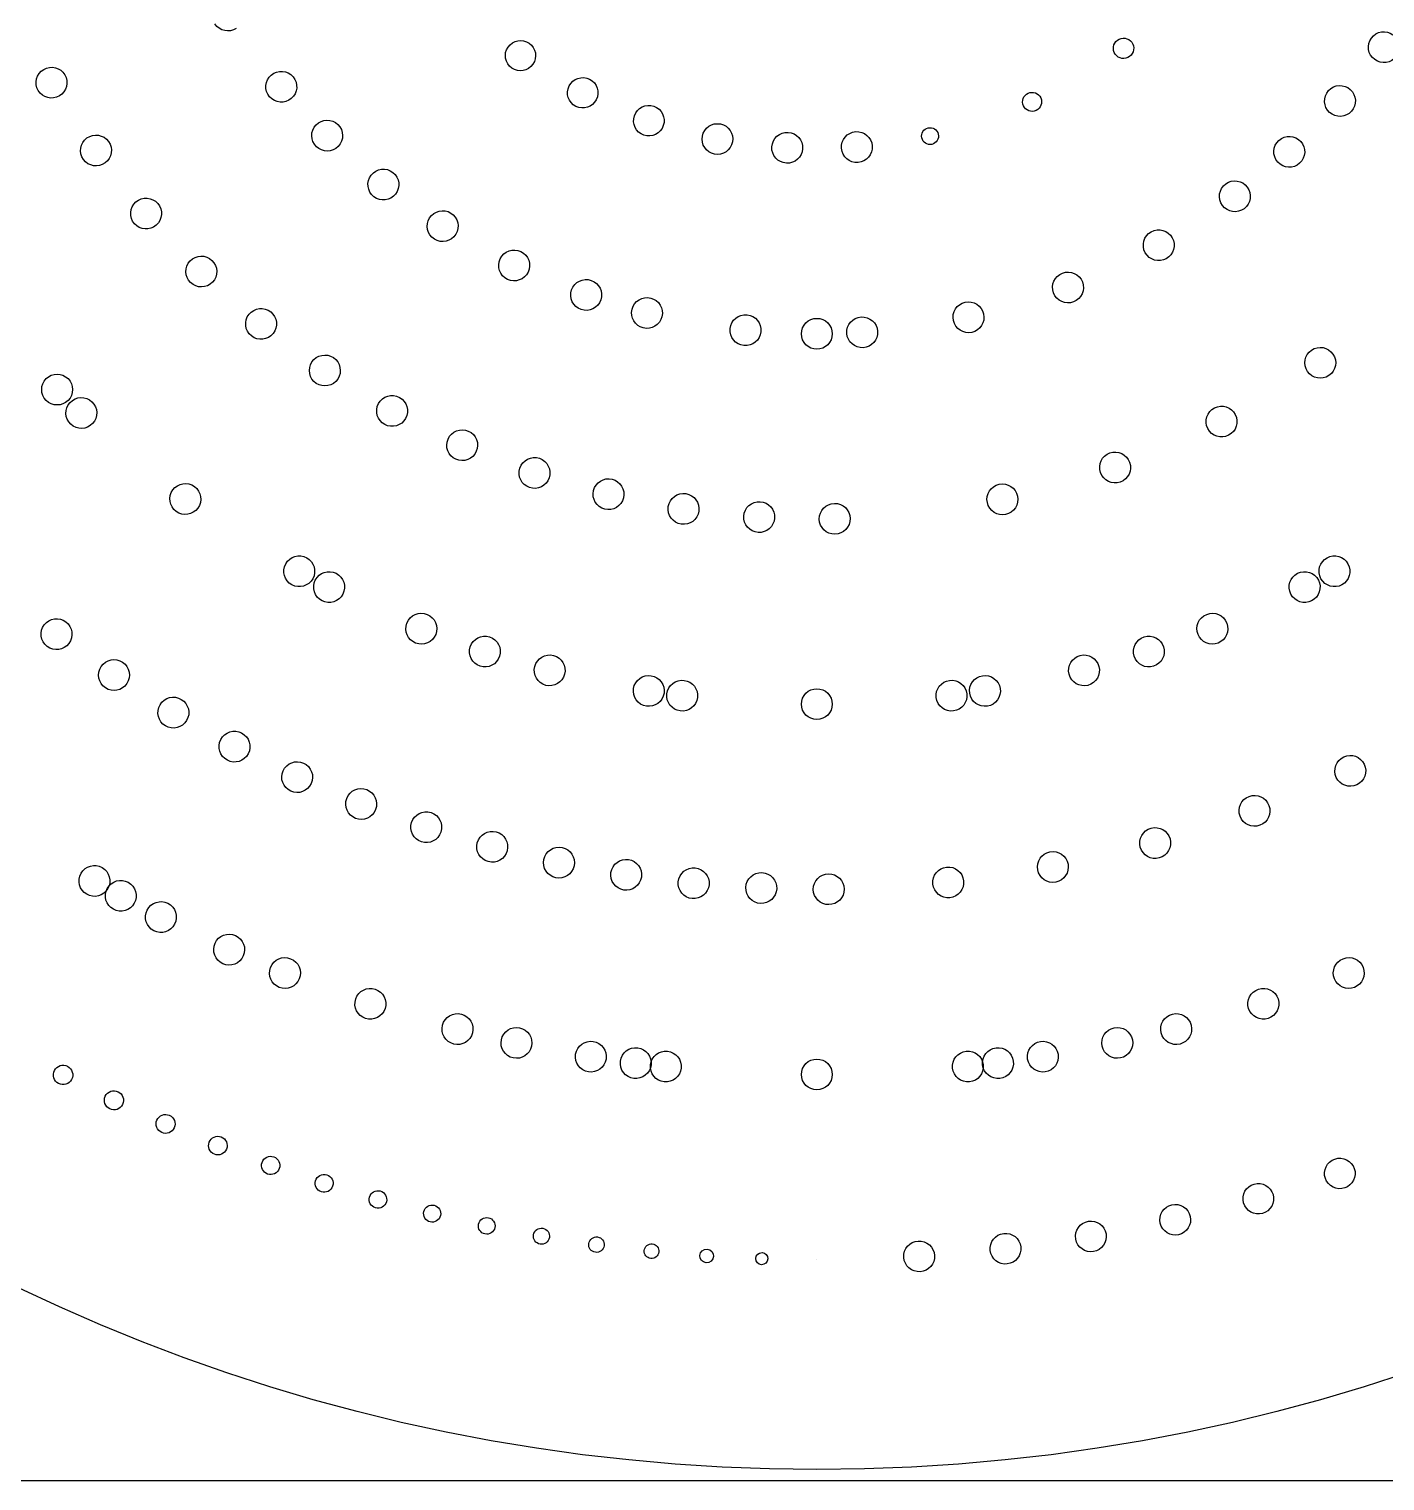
# Model space of a CAD drawing. Header units: millimetres. Extents: x 0 to 600, y 0 to 600.
# Drawn here: x 172.3 to 391.9, y 0 to 235.2 of the extents above; entities that cross this region are included whole.
import ezdxf

# ---------------------------------------------------------------- set-up
doc = ezdxf.new("R2010")
doc.units = ezdxf.units.MM
doc.layers.get('0').update_dxf_attribs({"linetype": 'CONTINUOUS'})

msp = doc.modelspace()

# ---------------------------------------------------------------- linework, layer by layer
at = {"color": 5}
for p, q in [((350.862, 233.094), (350.862, 233.094)), ((253.88, 229.52), (253.88, 229.52)), ((177.194, 224.394), (177.194, 224.394)), ((214.749, 223.978), (214.749, 223.978)), ((264.142, 223.792), (264.142, 223.792)), ((336.12, 224.075), (336.12, 224.075)), ((386.256, 225.443), (386.256, 225.443)), ((274.995, 219.59), (274.995, 219.59)), ((286.202, 216.94), (286.202, 216.94)), ((319.533, 218.186), (319.533, 218.186)), ((378.224, 217.026), (378.224, 217.026)), ((222.345, 216.232), (222.345, 216.232)), ((297.554, 215.854), (297.554, 215.854)), ((308.839, 216.305), (308.839, 216.305)), ((184.58, 213.533), (184.58, 213.533)), ((369.574, 209.627), (369.574, 209.627)), ((231.63, 208.503), (231.63, 208.503)), ((192.87, 203.451), (192.87, 203.451)), ((241.37, 201.976), (241.37, 201.976)), ((357.41, 201.422), (357.41, 201.422)), ((253.097, 195.862), (253.097, 195.862)), ((201.972, 194.218), (201.972, 194.218)), ((342.872, 194.256), (342.872, 194.256)), ((264.873, 191.336), (264.873, 191.336)), ((274.775, 188.627), (274.775, 188.627)), ((326.862, 189.075), (326.862, 189.075)), ((211.8, 185.896), (211.8, 185.896)), ((290.791, 186.196), (290.791, 186.196)), ((302.362, 185.862), (302.362, 185.862)), ((309.7, 186.26), (309.7, 186.26)), ((383.445, 182.576), (383.445, 182.576)), ((222.264, 178.53), (222.264, 178.53)), ((178.594, 175.055), (178.594, 175.055)), ((233.263, 172.163), (233.263, 172.163)), ((367.626, 172.78), (367.626, 172.78)), ((182.573, 171.31), (182.573, 171.31)), ((244.712, 166.818), (244.712, 166.818)), ((350.512, 165.039), (350.512, 165.039)), ((256.501, 162.522), (256.501, 162.522)), ((199.609, 157.621), (199.609, 157.621)), ((199.609, 157.621), (199.609, 157.621)), ((268.545, 159.286), (268.545, 159.286)), ((332.359, 159.555), (332.359, 159.555)), ((280.744, 157.113), (280.744, 157.113)), ((293.009, 156.002), (293.009, 156.002)), ((305.248, 155.942), (305.248, 155.942)), ((385.875, 148.587), (385.875, 148.587)), ((218.229, 146.181), (218.229, 146.181)), ((381.085, 145.962), (381.085, 145.962)), ((223.093, 143.69), (223.093, 143.69)), ((366.24, 139.001), (366.24, 139.001)), ((238.132, 137.16), (238.132, 137.16)), ((178.727, 135.7), (178.727, 135.7)), ((356.009, 135.15), (356.009, 135.15)), ((248.468, 133.604), (248.468, 133.604)), ((345.553, 131.95), (345.553, 131.95)), ((259.009, 130.708), (259.009, 130.708)), ((188.108, 129.177), (188.108, 129.177)), ((275.11, 127.613), (275.11, 127.613)), ((324.151, 127.547), (324.151, 127.547)), ((329.551, 128.393), (329.551, 128.393)), ((280.533, 126.919), (280.533, 126.919)), ((302.362, 125.861), (302.362, 125.861)), ((302.362, 125.861), (302.362, 125.861)), ((197.799, 123.212), (197.799, 123.212)), ((207.765, 117.817), (207.765, 117.817)), ((388.511, 116.114), (388.511, 116.114)), ((217.971, 113.002), (217.971, 113.002)), ((228.388, 108.775), (228.388, 108.775)), ((373.084, 109.438), (373.084, 109.438)), ((238.975, 105.142), (238.975, 105.142)), ((357.057, 104.027), (357.057, 104.027)), ((249.706, 102.108), (249.706, 102.108)), ((260.54, 99.6707), (260.54, 99.6707)), ((340.537, 99.9423), (340.537, 99.9423)), ((271.449, 97.8323), (271.449, 97.8323)), ((282.394, 96.5937), (282.394, 96.5937)), ((323.631, 97.2358), (323.631, 97.2358)), ((185.025, 95.9626), (185.025, 95.9626)), ((293.353, 95.9485), (293.353, 95.9485)), ((304.282, 95.8921), (304.282, 95.8921)), ((189.322, 93.6018), (189.322, 93.6018)), ((195.855, 90.23), (195.855, 90.23)), ((206.968, 85.0759), (206.968, 85.0759)), ((388.327, 83.2129), (388.327, 83.2129)), ((216.045, 81.3717), (216.045, 81.3717)), ((374.548, 78.0881), (374.548, 78.0881)), ((374.548, 78.0881), (374.548, 78.0881)), ((229.93, 76.5418), (229.93, 76.5418)), ((229.93, 76.5418), (229.93, 76.5418)), ((360.475, 73.8325), (360.475, 73.8325)), ((244.09, 72.5911), (244.09, 72.5911)), ((350.957, 71.4939), (350.957, 71.4939)), ((253.654, 70.4536), (253.654, 70.4536)), ((265.726, 68.3507), (265.726, 68.3507)), ((338.935, 69.1335), (338.935, 69.1335)), ((273.014, 67.3943), (273.014, 67.3943)), ((277.887, 66.8831), (277.887, 66.8831)), ((326.806, 67.4053), (326.806, 67.4053)), ((331.668, 68.0187), (331.668, 68.0187)), ((179.175, 65.0558), (179.175, 65.0558)), ((302.362, 65.8604), (302.362, 65.8604)), ((302.362, 65.8604), (302.362, 65.8604)), ((302.362, 65.8604), (302.362, 65.8604)), ((187.424, 60.9946), (187.424, 60.9946)), ((195.787, 57.234), (195.787, 57.234)), ((204.251, 53.7778), (204.251, 53.7778)), ((212.806, 50.6236), (212.806, 50.6236)), ((386.902, 50.6099), (386.902, 50.6099)), ((221.442, 47.7739), (221.442, 47.7739)), ((230.145, 45.23), (230.145, 45.23)), ((373.743, 46.3973), (373.743, 46.3973)), ((238.905, 42.9891), (238.905, 42.9891)), ((360.331, 42.8667), (360.331, 42.8667)), ((247.711, 41.0602), (247.711, 41.0602)), ((346.699, 40.036), (346.699, 40.036)), ((256.551, 39.4339), (256.551, 39.4339)), ((265.405, 38.118), (265.405, 38.118)), ((332.882, 37.9236), (332.882, 37.9236)), ((274.271, 37.1023), (274.271, 37.1023)), ((283.118, 36.3883), (283.118, 36.3883)), ((291.919, 35.9791), (291.919, 35.9791)), ((299.861, 35.8592), (299.861, 35.8592)), ((299.861, 35.8592), (299.861, 35.8592)), ((299.861, 35.8592), (299.861, 35.8592)), ((299.861, 35.8592), (299.861, 35.8592)), ((318.918, 36.5372), (318.918, 36.5372))]:
    msp.add_line(p, q, dxfattribs=at)
at = {"color": 254}
msp.add_line((599.719, 0), (0, 0), dxfattribs=at)
at = {"color": 5}
for points in [[(299.863, 1.8631), (135.281, 1.8631), (1.8631, 135.281), (1.8631, 299.863)], [(597.863, 299.863), (597.863, 135.281), (464.443, 1.8631), (299.863, 1.8631)], [(205.842, 235.341), (204.688, 234.583), (203.139, 234.907), (202.382, 236.061)], [(249.851, 232.325), (250.624, 233.44), (252.155, 233.711), (253.267, 232.94)], [(253.267, 232.94), (254.38, 232.164), (254.653, 230.633), (253.88, 229.52)], [(348.196, 231.14), (347.655, 231.877), (347.814, 232.911), (348.552, 233.451)], [(348.552, 233.451), (349.286, 233.991), (350.322, 233.831), (350.862, 233.094)], [(350.862, 233.094), (351.403, 232.356), (351.242, 231.323), (350.506, 230.784)], [(390.2, 230.283), (389.089, 231.101), (388.849, 232.668), (389.668, 233.779)], [(389.668, 233.779), (390.486, 234.889), (392.053, 235.131), (393.164, 234.312)], [(250.461, 228.91), (249.35, 229.683), (249.075, 231.214), (249.851, 232.325)], [(350.506, 230.784), (349.768, 230.244), (348.735, 230.402), (348.196, 231.14)], [(393.696, 230.816), (392.878, 229.704), (391.312, 229.468), (390.2, 230.283)], [(173.771, 225.273), (173.065, 226.463), (173.46, 227.996), (174.65, 228.699)], [(174.65, 228.699), (175.839, 229.401), (177.37, 229.009), (178.072, 227.82)], [(211.504, 227.782), (212.556, 228.677), (214.132, 228.554), (215.029, 227.503)], [(253.88, 229.52), (253.104, 228.41), (251.576, 228.134), (250.461, 228.91)], [(178.072, 227.82), (178.777, 226.632), (178.381, 225.097), (177.194, 224.394)], [(211.226, 224.258), (210.33, 225.309), (210.453, 226.886), (211.504, 227.782)], [(215.029, 227.503), (215.925, 226.452), (215.798, 224.875), (214.749, 223.978)], [(260.829, 222.705), (259.617, 223.322), (259.129, 224.803), (259.744, 226.018)], [(259.744, 226.018), (260.357, 227.234), (261.842, 227.722), (263.057, 227.105)], [(263.057, 227.105), (264.273, 226.49), (264.76, 225.009), (264.142, 223.792)], [(382.725, 225.256), (383.649, 226.282), (385.23, 226.363), (386.256, 225.443)], [(177.194, 224.394), (176.004, 223.693), (174.473, 224.084), (173.771, 225.273)], [(214.749, 223.978), (213.699, 223.082), (212.121, 223.206), (211.226, 224.258)], [(264.142, 223.792), (263.529, 222.578), (262.047, 222.092), (260.829, 222.705)], [(333.314, 222.793), (332.962, 223.569), (333.305, 224.482), (334.076, 224.835)], [(334.076, 224.835), (334.853, 225.188), (335.767, 224.85), (336.12, 224.075)], [(336.12, 224.075), (336.473, 223.297), (336.13, 222.384), (335.358, 222.031)], [(382.909, 221.725), (381.882, 222.648), (381.801, 224.229), (382.725, 225.256)], [(386.256, 225.443), (387.279, 224.518), (387.364, 222.938), (386.44, 221.911)], [(271.847, 218.048), (270.556, 218.494), (269.864, 219.901), (270.309, 221.192)], [(270.309, 221.192), (270.75, 222.487), (272.157, 223.175), (273.453, 222.734)], [(273.453, 222.734), (274.747, 222.288), (275.435, 220.882), (274.995, 219.59)], [(335.358, 222.031), (334.582, 221.678), (333.667, 222.021), (333.314, 222.793)], [(386.44, 221.911), (385.516, 220.884), (383.935, 220.8), (382.909, 221.725)], [(218.81, 216.176), (217.819, 217.139), (217.795, 218.718), (218.754, 219.71)], [(218.754, 219.71), (219.717, 220.701), (221.298, 220.73), (222.288, 219.767)], [(222.288, 219.767), (223.281, 218.806), (223.308, 217.223), (222.345, 216.232)], [(274.995, 219.59), (274.549, 218.295), (273.142, 217.603), (271.847, 218.048)], [(281.322, 217.892), (281.587, 219.24), (282.892, 220.122), (284.24, 219.858)], [(284.24, 219.858), (285.587, 219.593), (286.466, 218.288), (286.202, 216.94)], [(316.862, 217.587), (316.695, 218.324), (317.161, 219.057), (317.898, 219.22)], [(317.898, 219.22), (318.636, 219.385), (319.366, 218.923), (319.533, 218.186)], [(181.091, 214.093), (180.283, 215.215), (180.534, 216.775), (181.656, 217.587)], [(181.656, 217.587), (182.775, 218.394), (184.337, 218.141), (185.145, 217.022)], [(185.145, 217.022), (185.952, 215.904), (185.702, 214.34), (184.58, 213.533)], [(283.288, 214.98), (281.94, 215.24), (281.058, 216.545), (281.322, 217.892)], [(286.202, 216.94), (285.94, 215.593), (284.635, 214.715), (283.288, 214.98)], [(292.573, 216.14), (292.65, 217.515), (293.828, 218.571), (295.205, 218.489)], [(295.205, 218.489), (296.584, 218.412), (297.635, 217.234), (297.554, 215.854)], [(303.844, 215.918), (303.735, 217.297), (304.768, 218.503), (306.148, 218.609)], [(306.148, 218.609), (307.527, 218.715), (308.73, 217.685), (308.839, 216.305)], [(318.495, 216.553), (317.758, 216.386), (317.027, 216.852), (316.862, 217.587)], [(319.533, 218.186), (319.694, 217.449), (319.232, 216.718), (318.495, 216.553)], [(374.516, 213.67), (373.588, 214.693), (373.669, 216.274), (374.692, 217.202)], [(374.692, 217.202), (375.715, 218.126), (377.296, 218.048), (378.224, 217.026)], [(378.224, 217.026), (379.148, 216.002), (379.07, 214.422), (378.047, 213.494)], [(184.58, 213.533), (183.462, 212.721), (181.9, 212.976), (181.091, 214.093)], [(222.345, 216.232), (221.386, 215.24), (219.801, 215.215), (218.81, 216.176)], [(294.922, 213.508), (293.543, 213.586), (292.491, 214.764), (292.573, 216.14)], [(297.554, 215.854), (297.476, 214.478), (296.297, 213.426), (294.922, 213.508)], [(306.532, 213.614), (305.153, 213.508), (303.95, 214.539), (303.844, 215.918)], [(308.839, 216.305), (308.945, 214.926), (307.912, 213.72), (306.532, 213.614)], [(227.691, 211.583), (228.539, 212.669), (230.11, 212.859), (231.2, 212.009)], [(231.2, 212.009), (232.286, 211.158), (232.481, 209.588), (231.63, 208.503)], [(378.047, 213.494), (377.024, 212.567), (375.444, 212.648), (374.516, 213.67)], [(228.121, 208.072), (227.033, 208.922), (226.84, 210.493), (227.691, 211.583)], [(365.552, 206.658), (364.733, 207.768), (364.966, 209.335), (366.077, 210.154)], [(366.077, 210.154), (367.189, 210.972), (368.755, 210.739), (369.574, 209.627)], [(369.574, 209.627), (370.395, 208.516), (370.159, 206.95), (369.048, 206.131)], [(189.343, 203.693), (188.436, 204.738), (188.546, 206.314), (189.586, 207.221)], [(189.586, 207.221), (190.627, 208.128), (192.207, 208.019), (193.114, 206.979)], [(231.63, 208.503), (230.78, 207.413), (229.206, 207.221), (228.121, 208.072)], [(193.114, 206.979), (194.021, 205.938), (193.912, 204.357), (192.87, 203.451)], [(237.137, 204.636), (237.871, 205.803), (239.412, 206.156), (240.584, 205.423)], [(240.584, 205.423), (241.752, 204.688), (242.105, 203.148), (241.37, 201.976)], [(369.048, 206.131), (367.937, 205.31), (366.37, 205.545), (365.552, 206.658)], [(192.87, 203.451), (191.827, 202.544), (190.249, 202.653), (189.343, 203.693)], [(237.924, 201.19), (236.757, 201.923), (236.404, 203.465), (237.137, 204.636)], [(353.039, 198.994), (352.369, 200.201), (352.806, 201.722), (354.013, 202.392)], [(354.013, 202.392), (355.219, 203.062), (356.739, 202.628), (357.41, 201.422)], [(241.37, 201.976), (240.637, 200.808), (239.095, 200.455), (237.924, 201.19)], [(357.41, 201.422), (358.08, 200.215), (357.646, 198.691), (356.44, 198.021)], [(198.438, 194.148), (197.443, 195.104), (197.407, 196.685), (198.363, 197.682)], [(198.363, 197.682), (199.319, 198.677), (200.903, 198.709), (201.898, 197.753)], [(201.898, 197.753), (202.897, 196.8), (202.928, 195.217), (201.972, 194.218)], [(249.767, 194.681), (248.521, 195.276), (247.992, 196.766), (248.584, 198.015)], [(248.584, 198.015), (249.177, 199.259), (250.669, 199.788), (251.915, 199.195)], [(251.915, 199.195), (253.164, 198.603), (253.693, 197.11), (253.097, 195.862)], [(356.44, 198.021), (355.233, 197.352), (353.713, 197.788), (353.039, 198.994)], [(253.097, 195.862), (252.505, 194.618), (251.012, 194.088), (249.767, 194.681)], [(338.201, 192.472), (337.707, 193.763), (338.357, 195.206), (339.644, 195.699)], [(339.644, 195.699), (340.935, 196.194), (342.378, 195.545), (342.872, 194.256)], [(201.972, 194.218), (201.016, 193.223), (199.432, 193.191), (198.438, 194.148)], [(261.691, 189.79), (260.386, 190.246), (259.694, 191.667), (260.149, 192.974)], [(260.149, 192.974), (260.601, 194.279), (262.021, 194.97), (263.328, 194.514)], [(263.328, 194.514), (264.633, 194.064), (265.325, 192.637), (264.873, 191.336)], [(342.872, 194.256), (343.366, 192.965), (342.719, 191.522), (341.428, 191.029)], [(264.873, 191.336), (264.418, 190.032), (262.996, 189.34), (261.691, 189.79)], [(269.925, 189.833), (270.255, 191.174), (271.614, 191.988), (272.955, 191.657)], [(272.955, 191.657), (274.296, 191.321), (275.11, 189.967), (274.775, 188.627)], [(321.98, 187.999), (321.681, 189.346), (322.534, 190.683), (323.882, 190.979)], [(323.882, 190.979), (325.229, 191.276), (326.563, 190.426), (326.862, 189.075)], [(341.428, 191.029), (340.138, 190.536), (338.694, 191.185), (338.201, 192.472)], [(208.288, 185.509), (207.211, 186.373), (207.035, 187.947), (207.899, 189.022)], [(207.899, 189.022), (208.763, 190.102), (210.333, 190.274), (211.413, 189.41)], [(211.413, 189.41), (212.488, 188.549), (212.664, 186.976), (211.8, 185.896)], [(271.748, 186.803), (270.408, 187.138), (269.592, 188.492), (269.925, 189.833)], [(274.775, 188.627), (274.443, 187.287), (273.086, 186.471), (271.748, 186.803)], [(285.817, 186.701), (285.958, 188.076), (287.186, 189.075), (288.558, 188.937)], [(288.558, 188.937), (289.931, 188.797), (290.933, 187.569), (290.791, 186.196)], [(297.36, 185.862), (297.36, 187.241), (298.482, 188.363), (299.861, 188.363)], [(299.861, 188.363), (301.24, 188.363), (302.362, 187.241), (302.362, 185.862)], [(304.708, 185.935), (304.619, 187.314), (305.664, 188.503), (307.043, 188.591)], [(307.043, 188.591), (308.42, 188.684), (309.608, 187.635), (309.7, 186.26)], [(326.862, 189.075), (327.159, 187.728), (326.306, 186.393), (324.958, 186.097)], [(211.8, 185.896), (210.94, 184.82), (209.367, 184.643), (208.288, 185.509)], [(288.05, 183.963), (286.677, 184.1), (285.676, 185.328), (285.817, 186.701)], [(290.791, 186.196), (290.65, 184.82), (289.427, 183.822), (288.05, 183.963)], [(299.861, 183.36), (298.482, 183.36), (297.36, 184.482), (297.36, 185.862)], [(302.362, 185.862), (302.362, 184.482), (301.24, 183.36), (299.861, 183.36)], [(307.365, 183.603), (305.989, 183.515), (304.796, 184.559), (304.708, 185.935)], [(309.7, 186.26), (309.789, 184.88), (308.744, 183.691), (307.365, 183.603)], [(324.958, 186.097), (323.61, 185.798), (322.276, 186.651), (321.98, 187.999)], [(379.97, 183.218), (381.106, 184.001), (382.662, 183.713), (383.445, 182.576)], [(218.799, 177.832), (217.646, 178.598), (217.336, 180.15), (218.098, 181.3)], [(218.098, 181.3), (218.863, 182.45), (220.416, 182.76), (221.565, 181.997)], [(221.565, 181.997), (222.716, 181.233), (223.026, 179.68), (222.264, 178.53)], [(379.324, 179.745), (378.541, 180.883), (378.83, 182.438), (379.97, 183.218)], [(383.445, 182.576), (384.228, 181.437), (383.939, 179.881), (382.799, 179.098)], [(175.055, 178.594), (176.032, 179.568), (177.617, 179.568), (178.594, 178.594)], [(382.799, 179.098), (381.66, 178.318), (380.104, 178.608), (379.324, 179.745)], [(175.055, 175.055), (174.082, 176.032), (174.082, 177.617), (175.055, 178.594)], [(178.594, 178.594), (179.568, 177.617), (179.568, 176.032), (178.594, 175.055)], [(222.264, 178.53), (221.499, 177.38), (219.95, 177.07), (218.799, 177.832)], [(178.594, 175.055), (177.617, 174.082), (176.032, 174.082), (175.055, 175.055)], [(179.039, 171.199), (178.033, 172.145), (177.983, 173.725), (178.929, 174.731)], [(178.929, 174.731), (179.874, 175.74), (181.454, 175.79), (182.461, 174.844)], [(182.461, 174.844), (183.469, 173.899), (183.519, 172.314), (182.573, 171.31)], [(229.873, 171.161), (228.663, 171.821), (228.211, 173.338), (228.872, 174.551)], [(228.872, 174.551), (229.532, 175.764), (231.051, 176.213), (232.261, 175.552)], [(232.261, 175.552), (233.475, 174.894), (233.923, 173.372), (233.263, 172.163)], [(364.264, 173.867), (365.492, 174.494), (366.998, 174.008), (367.626, 172.78)], [(233.263, 172.163), (232.605, 170.948), (231.087, 170.501), (229.873, 171.161)], [(363.174, 170.505), (362.546, 171.733), (363.033, 173.239), (364.264, 173.867)], [(367.626, 172.78), (368.258, 171.549), (367.767, 170.043), (366.54, 169.414)], [(182.573, 171.31), (181.628, 170.303), (180.043, 170.254), (179.039, 171.199)], [(240.126, 168.811), (240.676, 170.077), (242.15, 170.656), (243.417, 170.106)], [(243.417, 170.106), (244.679, 169.555), (245.262, 168.085), (244.712, 166.818)], [(366.54, 169.414), (365.308, 168.786), (363.806, 169.273), (363.174, 170.505)], [(241.42, 165.523), (240.153, 166.074), (239.575, 167.545), (240.126, 168.811)], [(347.321, 166.557), (348.619, 167.019), (350.051, 166.342), (350.512, 165.039)], [(244.712, 166.818), (244.161, 165.552), (242.686, 164.973), (241.42, 165.523)], [(251.759, 164.109), (252.2, 165.417), (253.615, 166.122), (254.925, 165.686)], [(254.925, 165.686), (256.232, 165.249), (256.942, 163.829), (256.501, 162.522)], [(345.803, 163.364), (345.342, 164.663), (346.019, 166.095), (347.321, 166.557)], [(350.512, 165.039), (350.975, 163.739), (350.297, 162.31), (348.996, 161.848)], [(253.337, 160.944), (252.028, 161.382), (251.322, 162.8), (251.759, 164.109)], [(256.501, 162.522), (256.064, 161.212), (254.645, 160.507), (253.337, 160.944)], [(263.683, 160.457), (264.009, 161.798), (265.359, 162.624), (266.7, 162.302)], [(348.996, 161.848), (347.694, 161.385), (346.265, 162.063), (345.803, 163.364)], [(196.117, 157.07), (195.002, 157.882), (194.751, 159.445), (195.563, 160.564)], [(196.117, 157.07), (195.002, 157.882), (194.751, 159.445), (195.563, 160.564)], [(195.563, 160.564), (196.373, 161.678), (197.94, 161.925), (199.055, 161.113)], [(195.563, 160.564), (196.373, 161.678), (197.94, 161.925), (199.055, 161.113)], [(199.055, 161.113), (200.174, 160.302), (200.42, 158.739), (199.609, 157.621)], [(199.055, 161.113), (200.174, 160.302), (200.42, 158.739), (199.609, 157.621)], [(265.529, 157.441), (264.188, 157.766), (263.362, 159.114), (263.683, 160.457)], [(266.7, 162.302), (268.044, 161.977), (268.869, 160.627), (268.545, 159.286)], [(275.802, 157.864), (276.01, 159.229), (277.283, 160.168), (278.649, 159.96)], [(327.47, 158.51), (327.183, 159.861), (328.045, 161.188), (329.395, 161.477)], [(329.395, 161.477), (330.743, 161.767), (332.073, 160.905), (332.359, 159.555)], [(199.609, 157.621), (198.797, 156.507), (197.235, 156.26), (196.117, 157.07)], [(199.609, 157.621), (198.797, 156.507), (197.235, 156.26), (196.117, 157.07)], [(268.545, 159.286), (268.22, 157.942), (266.872, 157.117), (265.529, 157.441)], [(277.901, 155.018), (276.535, 155.222), (275.594, 156.5), (275.802, 157.864)], [(278.649, 159.96), (280.013, 159.752), (280.952, 158.478), (280.744, 157.113)], [(288.022, 156.326), (288.11, 157.705), (289.299, 158.75), (290.678, 158.658)], [(290.678, 158.658), (292.054, 158.569), (293.098, 157.382), (293.009, 156.002)], [(300.25, 155.84), (300.221, 157.219), (301.318, 158.361), (302.697, 158.39)], [(302.697, 158.39), (304.076, 158.418), (305.22, 157.321), (305.248, 155.942)], [(330.437, 156.588), (329.089, 156.299), (327.758, 157.158), (327.47, 158.51)], [(332.359, 159.555), (332.649, 158.203), (331.788, 156.877), (330.437, 156.588)], [(280.744, 157.113), (280.539, 155.747), (279.266, 154.809), (277.901, 155.018)], [(290.354, 153.671), (288.975, 153.759), (287.93, 154.951), (288.022, 156.326)], [(293.009, 156.002), (292.921, 154.626), (291.729, 153.583), (290.354, 153.671)], [(302.796, 153.391), (301.417, 153.363), (300.277, 154.46), (300.25, 155.84)], [(305.248, 155.942), (305.277, 154.559), (304.178, 153.42), (302.796, 153.391)], [(214.831, 145.193), (213.621, 145.86), (213.18, 147.38), (213.847, 148.587)], [(213.847, 148.587), (214.51, 149.797), (216.031, 150.241), (217.241, 149.574)], [(217.241, 149.574), (218.451, 148.911), (218.892, 147.391), (218.229, 146.181)], [(381.494, 146.181), (380.831, 147.391), (381.272, 148.911), (382.482, 149.574)], [(382.482, 149.574), (383.692, 150.241), (385.212, 149.797), (385.875, 148.587)], [(385.875, 148.587), (386.542, 147.377), (386.101, 145.86), (384.891, 145.193)], [(218.229, 146.181), (217.562, 144.971), (216.04, 144.53), (214.831, 145.193)], [(219.731, 142.599), (218.5, 143.224), (218.012, 144.731), (218.638, 145.962)], [(218.638, 145.962), (219.265, 147.189), (220.772, 147.68), (222.003, 147.052)], [(222.003, 147.052), (223.231, 146.427), (223.722, 144.921), (223.093, 143.69)], [(376.629, 143.69), (376.001, 144.921), (376.491, 146.427), (377.719, 147.052)], [(377.719, 147.052), (378.95, 147.68), (380.457, 147.189), (381.085, 145.962)], [(381.085, 145.962), (381.709, 144.731), (381.222, 143.224), (379.991, 142.599)], [(384.891, 145.193), (383.681, 144.53), (382.161, 144.971), (381.494, 146.181)], [(223.093, 143.69), (222.469, 142.462), (220.963, 141.972), (219.731, 142.599)], [(379.991, 142.599), (378.76, 141.972), (377.254, 142.462), (376.629, 143.69)], [(174.741, 138.716), (175.574, 139.816), (177.144, 140.035), (178.245, 139.203)], [(178.245, 139.203), (179.345, 138.366), (179.56, 136.801), (178.727, 135.7)], [(234.887, 135.756), (233.602, 136.265), (232.974, 137.717), (233.482, 139.001)], [(233.482, 139.001), (233.991, 140.286), (235.443, 140.914), (236.728, 140.406)], [(236.728, 140.406), (238.012, 139.897), (238.64, 138.444), (238.132, 137.16)], [(361.59, 137.16), (361.082, 138.444), (361.71, 139.897), (362.994, 140.406)], [(362.994, 140.406), (364.278, 140.914), (365.732, 140.286), (366.24, 139.001)], [(366.24, 139.001), (366.748, 137.717), (366.12, 136.265), (364.836, 135.756)], [(175.224, 135.216), (174.123, 136.048), (173.909, 137.615), (174.741, 138.716)], [(238.132, 137.16), (237.623, 135.876), (236.171, 135.248), (234.887, 135.756)], [(243.713, 135.15), (244.14, 136.462), (245.551, 137.181), (246.863, 136.754)], [(246.863, 136.754), (248.179, 136.328), (248.896, 134.917), (248.468, 133.604)], [(351.254, 133.604), (350.827, 134.917), (351.543, 136.328), (352.859, 136.754)], [(352.859, 136.754), (354.171, 137.181), (355.582, 136.462), (356.009, 135.15)], [(364.836, 135.756), (363.552, 135.248), (362.098, 135.876), (361.59, 137.16)], [(178.727, 135.7), (177.895, 134.598), (176.325, 134.381), (175.224, 135.216)], [(245.318, 132), (244.007, 132.425), (243.286, 133.836), (243.713, 135.15)], [(254.169, 131.95), (254.511, 133.287), (255.873, 134.092), (257.211, 133.748)], [(342.511, 133.748), (343.849, 134.092), (345.211, 133.287), (345.553, 131.95)], [(356.009, 135.15), (356.436, 133.836), (355.716, 132.425), (354.404, 132)], [(184.636, 128.495), (183.494, 129.266), (183.187, 130.82), (183.96, 131.966)], [(183.96, 131.966), (184.729, 133.11), (186.285, 133.417), (187.427, 132.644)], [(187.427, 132.644), (188.573, 131.875), (188.877, 130.324), (188.108, 129.177)], [(248.468, 133.604), (248.041, 132.292), (246.634, 131.572), (245.318, 132)], [(255.968, 128.904), (254.631, 129.25), (253.824, 130.612), (254.169, 131.95)], [(257.211, 133.748), (258.548, 133.406), (259.355, 132.045), (259.009, 130.708)], [(340.713, 130.704), (340.367, 132.045), (341.175, 133.406), (342.511, 133.748)], [(345.553, 131.95), (345.899, 130.612), (345.091, 129.25), (343.754, 128.904)], [(354.404, 132), (353.088, 131.572), (351.681, 132.292), (351.254, 133.604)], [(259.009, 130.708), (258.667, 129.367), (257.306, 128.563), (255.968, 128.904)], [(270.171, 128.393), (270.386, 129.759), (271.671, 130.69), (273.032, 130.471)], [(273.032, 130.471), (274.398, 130.256), (275.325, 128.976), (275.11, 127.613)], [(275.572, 127.547), (275.746, 128.916), (276.998, 129.886), (278.366, 129.713)], [(278.366, 129.713), (279.735, 129.54), (280.705, 128.291), (280.533, 126.919)], [(319.189, 126.919), (319.017, 128.291), (319.987, 129.54), (321.356, 129.713)], [(321.356, 129.713), (322.724, 129.886), (323.977, 128.916), (324.151, 127.547)], [(324.612, 127.613), (324.397, 128.976), (325.325, 130.256), (326.69, 130.471)], [(326.69, 130.471), (328.052, 130.69), (329.332, 129.759), (329.551, 128.393)], [(343.754, 128.904), (342.416, 128.563), (341.055, 129.367), (340.713, 130.704)], [(188.108, 129.177), (187.339, 128.031), (185.783, 127.726), (184.636, 128.495)], [(193.499, 125.765), (194.204, 126.95), (195.739, 127.342), (196.924, 126.636)], [(272.249, 125.532), (270.888, 125.752), (269.956, 127.032), (270.171, 128.393)], [(275.11, 127.613), (274.895, 126.249), (273.615, 125.317), (272.249, 125.532)], [(277.738, 124.752), (276.37, 124.926), (275.399, 126.179), (275.572, 127.547)], [(297.36, 125.861), (297.36, 127.244), (298.482, 128.361), (299.861, 128.361)], [(297.36, 125.861), (297.36, 127.244), (298.482, 128.361), (299.861, 128.361)], [(299.861, 128.361), (301.24, 128.361), (302.362, 127.244), (302.362, 125.861)], [(299.861, 128.361), (301.24, 128.361), (302.362, 127.244), (302.362, 125.861)], [(324.151, 127.547), (324.323, 126.179), (323.353, 124.926), (321.984, 124.752)], [(327.473, 125.532), (326.107, 125.317), (324.827, 126.249), (324.612, 127.613)], [(329.551, 128.393), (329.766, 127.032), (328.834, 125.752), (327.473, 125.532)], [(194.37, 122.339), (193.184, 123.045), (192.793, 124.576), (193.499, 125.765)], [(196.924, 126.636), (198.112, 125.931), (198.505, 124.397), (197.799, 123.212)], [(280.533, 126.919), (280.359, 125.55), (279.111, 124.58), (277.738, 124.752)], [(299.861, 123.363), (298.482, 123.363), (297.36, 124.481), (297.36, 125.861)], [(299.861, 123.363), (298.482, 123.363), (297.36, 124.481), (297.36, 125.861)], [(302.362, 125.861), (302.362, 124.481), (301.24, 123.363), (299.861, 123.363)], [(302.362, 125.861), (302.362, 124.481), (301.24, 123.363), (299.861, 123.363)], [(321.984, 124.752), (320.612, 124.58), (319.363, 125.55), (319.189, 126.919)], [(197.799, 123.212), (197.094, 122.023), (195.559, 121.634), (194.37, 122.339)], [(204.392, 116.756), (203.168, 117.394), (202.692, 118.904), (203.331, 120.128)], [(203.331, 120.128), (203.969, 121.351), (205.479, 121.828), (206.703, 121.19)], [(206.703, 121.19), (207.927, 120.551), (208.403, 119.042), (207.765, 117.817)], [(207.765, 117.817), (207.126, 116.593), (205.617, 116.116), (204.392, 116.756)], [(385.187, 117.319), (386.44, 117.905), (387.929, 117.366), (388.511, 116.114)], [(213.417, 115.066), (213.987, 116.321), (215.47, 116.878), (216.726, 116.31)], [(216.726, 116.31), (217.985, 115.739), (218.542, 114.262), (217.971, 113.002)], [(383.981, 113.997), (383.399, 115.245), (383.939, 116.733), (385.187, 117.319)], [(388.511, 116.114), (389.096, 114.861), (388.557, 113.375), (387.304, 112.79)], [(214.661, 111.756), (213.406, 112.324), (212.849, 113.807), (213.417, 115.066)], [(217.971, 113.002), (217.404, 111.747), (215.921, 111.186), (214.661, 111.756)], [(387.304, 112.79), (386.055, 112.204), (384.567, 112.744), (383.981, 113.997)], [(225.153, 107.351), (223.865, 107.848), (223.227, 109.298), (223.725, 110.585)], [(223.725, 110.585), (224.226, 111.873), (225.672, 112.511), (226.96, 112.011)], [(226.96, 112.011), (228.247, 111.51), (228.885, 110.062), (228.388, 108.775)], [(368.392, 107.699), (367.912, 108.995), (368.575, 110.433), (369.87, 110.913)], [(369.87, 110.913), (371.165, 111.394), (372.604, 110.734), (373.084, 109.438)], [(228.388, 108.775), (227.887, 107.488), (226.438, 106.849), (225.153, 107.351)], [(234.224, 106.694), (234.649, 108.006), (236.061, 108.723), (237.374, 108.296)], [(237.374, 108.296), (238.686, 107.866), (239.405, 106.455), (238.975, 105.142)], [(373.084, 109.438), (373.56, 108.144), (372.9, 106.704), (371.606, 106.225)], [(235.825, 103.54), (234.513, 103.97), (233.796, 105.381), (234.224, 106.694)], [(353.977, 105.763), (355.307, 106.134), (356.687, 105.356), (357.057, 104.027)], [(371.606, 106.225), (370.311, 105.745), (368.871, 106.405), (368.392, 107.699)], [(238.975, 105.142), (238.548, 103.83), (237.137, 103.113), (235.825, 103.54)], [(244.873, 103.396), (245.23, 104.729), (246.599, 105.523), (247.935, 105.166)], [(247.935, 105.166), (249.269, 104.811), (250.063, 103.441), (249.706, 102.108)], [(352.242, 102.683), (351.871, 104.013), (352.647, 105.392), (353.977, 105.763)], [(357.057, 104.027), (357.427, 102.697), (356.651, 101.317), (355.321, 100.947)], [(246.644, 100.338), (245.311, 100.691), (244.518, 102.062), (244.873, 103.396)], [(249.706, 102.108), (249.35, 100.775), (247.982, 99.9808), (246.644, 100.338)], [(255.648, 100.693), (255.929, 102.045), (257.252, 102.912), (258.607, 102.631)], [(258.607, 102.631), (259.959, 102.348), (260.823, 101.021), (260.54, 99.6707)], [(335.625, 99.0039), (335.367, 100.361), (336.258, 101.67), (337.613, 101.928)], [(337.613, 101.928), (338.97, 102.19), (340.279, 101.297), (340.537, 99.9423)], [(355.321, 100.947), (353.991, 100.578), (352.612, 101.353), (352.242, 102.683)], [(180.697, 98.461), (181.388, 99.6555), (182.915, 100.065), (184.112, 99.3771)], [(184.112, 99.3771), (185.307, 98.6854), (185.717, 97.1585), (185.025, 95.9626)], [(257.58, 97.7374), (256.23, 98.02), (255.366, 99.3429), (255.648, 100.693)], [(260.54, 99.6707), (260.258, 98.3188), (258.932, 97.4506), (257.58, 97.7374)], [(266.506, 98.5905), (266.714, 99.9561), (267.991, 100.89), (269.357, 100.682)], [(269.357, 100.682), (270.721, 100.474), (271.657, 99.1979), (271.449, 97.8323)], [(277.421, 97.0841), (277.555, 98.4567), (278.778, 99.4625), (280.155, 99.3278)], [(280.155, 99.3278), (281.528, 99.1912), (282.532, 97.9703), (282.394, 96.5937)], [(318.657, 96.7133), (318.513, 98.086), (319.51, 99.3179), (320.883, 99.4625)], [(320.883, 99.4625), (322.255, 99.6033), (323.486, 98.6084), (323.631, 97.2358)], [(338.551, 97.0181), (337.192, 96.7602), (335.883, 97.6492), (335.625, 99.0039)], [(340.537, 99.9423), (340.797, 98.5876), (339.906, 97.2742), (338.551, 97.0181)], [(181.61, 95.0461), (180.414, 95.7365), (180.005, 97.2647), (180.697, 98.461)], [(184.94, 96.0078), (185.604, 97.2178), (187.124, 97.663), (188.334, 96.9959)], [(188.334, 96.9959), (189.544, 96.3291), (189.985, 94.8133), (189.322, 93.6018)], [(268.598, 95.7407), (267.233, 95.9485), (266.297, 97.2263), (266.506, 98.5905)], [(271.449, 97.8323), (271.241, 96.471), (269.963, 95.5326), (268.598, 95.7407)], [(279.665, 94.3501), (278.289, 94.4838), (277.288, 95.709), (277.421, 97.0841)], [(282.394, 96.5937), (282.261, 95.2225), (281.037, 94.2164), (279.665, 94.3501)], [(288.357, 96.1704), (288.417, 97.5501), (289.585, 98.6194), (290.964, 98.5587)], [(290.964, 98.5587), (292.344, 98.4952), (293.412, 97.3282), (293.353, 95.9485)], [(299.282, 95.8466), (299.268, 97.2263), (300.379, 98.3576), (301.759, 98.3686)], [(301.759, 98.3686), (303.138, 98.3823), (304.271, 97.2742), (304.282, 95.8921)], [(321.405, 94.488), (320.033, 94.3434), (318.802, 95.3424), (318.657, 96.7133)], [(323.631, 97.2358), (323.776, 95.8603), (322.778, 94.6326), (321.405, 94.488)], [(185.025, 95.9626), (184.337, 94.7663), (182.806, 94.3571), (181.61, 95.0461)], [(185.928, 92.6151), (184.718, 93.2822), (184.274, 94.7981), (184.94, 96.0078)], [(191.4, 92.5022), (192.027, 93.7299), (193.53, 94.2192), (194.761, 93.5923)], [(290.745, 93.5634), (289.366, 93.624), (288.297, 94.791), (288.357, 96.1704)], [(293.353, 95.9485), (293.292, 94.5691), (292.125, 93.4999), (290.745, 93.5634)], [(301.806, 93.3704), (300.426, 93.3552), (299.296, 94.4672), (299.282, 95.8466)], [(304.282, 95.8921), (304.296, 94.5127), (303.188, 93.3842), (301.806, 93.3704)], [(189.322, 93.6018), (188.655, 92.3918), (187.138, 91.9484), (185.928, 92.6151)], [(192.492, 89.1371), (191.262, 89.764), (190.772, 91.2703), (191.4, 92.5022)], [(194.761, 93.5923), (195.993, 92.9679), (196.483, 91.4619), (195.855, 90.23)], [(195.855, 90.23), (195.227, 88.9991), (193.721, 88.5112), (192.492, 89.1371)], [(203.668, 83.8055), (202.406, 84.3703), (201.839, 85.8492), (202.399, 87.1086)], [(202.399, 87.1086), (202.963, 88.3708), (204.442, 88.936), (205.701, 88.3751)], [(205.701, 88.3751), (206.965, 87.8141), (207.529, 86.3353), (206.968, 85.0759)], [(206.968, 85.0759), (206.407, 83.8122), (204.928, 83.2446), (203.668, 83.8055)], [(211.395, 83.2129), (211.904, 84.4973), (213.356, 85.1256), (214.641, 84.6169)], [(385.082, 84.6169), (386.366, 85.1256), (387.819, 84.4973), (388.327, 83.2129)], [(212.799, 79.9677), (211.515, 80.476), (210.887, 81.9284), (211.395, 83.2129)], [(214.641, 84.6169), (215.925, 84.11), (216.553, 82.6562), (216.045, 81.3717)], [(383.678, 81.3717), (383.17, 82.6562), (383.798, 84.11), (385.082, 84.6169)], [(388.327, 83.2129), (388.835, 81.9284), (388.207, 80.476), (386.923, 79.9677)], [(216.045, 81.3717), (215.536, 80.0876), (214.084, 79.459), (212.799, 79.9677)], [(225.174, 78.0881), (225.601, 79.3997), (227.008, 80.119), (228.324, 79.6918)], [(225.174, 78.0881), (225.601, 79.3997), (227.008, 80.119), (228.324, 79.6918)], [(371.397, 79.6918), (372.713, 80.119), (374.121, 79.3997), (374.548, 78.0881)], [(371.397, 79.6918), (372.713, 80.119), (374.121, 79.3997), (374.548, 78.0881)], [(386.923, 79.9677), (385.639, 79.459), (384.186, 80.0876), (383.678, 81.3717)], [(226.78, 74.9378), (225.463, 75.3636), (224.747, 76.7747), (225.174, 78.0881)], [(226.78, 74.9378), (225.463, 75.3636), (224.747, 76.7747), (225.174, 78.0881)], [(228.324, 79.6918), (229.638, 79.266), (230.357, 77.8549), (229.93, 76.5418)], [(228.324, 79.6918), (229.638, 79.266), (230.357, 77.8549), (229.93, 76.5418)], [(369.792, 76.5418), (369.365, 77.8549), (370.085, 79.266), (371.397, 79.6918)], [(369.792, 76.5418), (369.365, 77.8549), (370.085, 79.266), (371.397, 79.6918)], [(374.548, 78.0881), (374.975, 76.7747), (374.258, 75.3636), (372.943, 74.9378)], [(374.548, 78.0881), (374.975, 76.7747), (374.258, 75.3636), (372.943, 74.9378)], [(229.93, 76.5418), (229.503, 75.2299), (228.092, 74.5105), (226.78, 74.9378)], [(229.93, 76.5418), (229.503, 75.2299), (228.092, 74.5105), (226.78, 74.9378)], [(239.247, 73.8325), (239.588, 75.1734), (240.951, 75.9781), (242.288, 75.6348)], [(242.288, 75.6348), (243.629, 75.2905), (244.432, 73.9278), (244.09, 72.5911)], [(355.632, 72.5911), (355.29, 73.9278), (356.094, 75.2905), (357.434, 75.6348)], [(357.434, 75.6348), (358.771, 75.9781), (360.133, 75.1734), (360.475, 73.8325)], [(372.943, 74.9378), (371.63, 74.5105), (370.219, 75.2299), (369.792, 76.5418)], [(372.943, 74.9378), (371.63, 74.5105), (370.219, 75.2299), (369.792, 76.5418)], [(241.046, 70.7926), (239.708, 71.1345), (238.901, 72.4958), (239.247, 73.8325)], [(248.765, 71.4939), (249.05, 72.8444), (250.38, 73.7059), (251.728, 73.4205)], [(251.728, 73.4205), (253.08, 73.134), (253.944, 71.804), (253.654, 70.4536)], [(346.068, 70.4536), (345.779, 71.804), (346.643, 73.134), (347.994, 73.4205)], [(347.994, 73.4205), (349.342, 73.7059), (350.672, 72.8444), (350.957, 71.4939)], [(360.475, 73.8325), (360.818, 72.4958), (360.013, 71.1345), (358.676, 70.7926)], [(244.09, 72.5911), (243.745, 71.2541), (242.383, 70.4465), (241.046, 70.7926)], [(250.691, 68.5313), (249.339, 68.8164), (248.48, 70.1421), (248.765, 71.4939)], [(260.787, 69.1335), (261.003, 70.4949), (262.283, 71.4266), (263.645, 71.2114)], [(263.645, 71.2114), (265.011, 70.9965), (265.942, 69.7163), (265.726, 68.3507)], [(333.997, 68.3507), (333.78, 69.7163), (334.712, 70.9965), (336.077, 71.2114)], [(336.077, 71.2114), (337.439, 71.4266), (338.719, 70.4949), (338.935, 69.1335)], [(350.957, 71.4939), (351.242, 70.1421), (350.383, 68.8164), (349.031, 68.5313)], [(358.676, 70.7926), (357.339, 70.4465), (355.977, 71.2541), (355.632, 72.5911)], [(253.654, 70.4536), (253.369, 69.106), (252.042, 68.2417), (250.691, 68.5313)], [(262.865, 66.2725), (261.501, 66.4877), (260.569, 67.7693), (260.787, 69.1335)], [(265.726, 68.3507), (265.508, 66.9893), (264.226, 66.0576), (262.865, 66.2725)], [(268.05, 68.0187), (268.227, 69.3882), (269.477, 70.3584), (270.845, 70.1848)], [(270.845, 70.1848), (272.218, 70.0126), (273.188, 68.7641), (273.014, 67.3943)], [(272.916, 67.4053), (273.061, 68.7779), (274.289, 69.7727), (275.664, 69.6281)], [(275.664, 69.6281), (277.037, 69.4863), (278.032, 68.2554), (277.887, 66.8831)], [(297.36, 65.8604), (297.36, 67.2426), (298.482, 68.3616), (299.861, 68.3616)], [(297.36, 65.8604), (297.36, 67.2426), (298.482, 68.3616), (299.861, 68.3616)], [(297.36, 65.8604), (297.36, 67.2426), (298.482, 68.3616), (299.861, 68.3616)], [(299.861, 68.3616), (301.24, 68.3616), (302.362, 67.2426), (302.362, 65.8604)], [(299.861, 68.3616), (301.24, 68.3616), (302.362, 67.2426), (302.362, 65.8604)], [(299.861, 68.3616), (301.24, 68.3616), (302.362, 67.2426), (302.362, 65.8604)], [(321.835, 66.8831), (321.691, 68.2554), (322.685, 69.4863), (324.058, 69.6281)], [(324.058, 69.6281), (325.433, 69.7727), (326.661, 68.7779), (326.806, 67.4053)], [(326.708, 67.3943), (326.534, 68.7641), (327.504, 70.0126), (328.877, 70.1848)], [(328.877, 70.1848), (330.246, 70.3584), (331.495, 69.3882), (331.668, 68.0187)], [(336.857, 66.2725), (335.496, 66.0576), (334.214, 66.9893), (333.997, 68.3507)], [(338.935, 69.1335), (339.153, 67.7693), (338.221, 66.4877), (336.857, 66.2725)], [(349.031, 68.5313), (347.681, 68.2417), (346.353, 69.106), (346.068, 70.4536)], [(177.052, 64.389), (176.283, 64.7912), (175.984, 65.7408), (176.385, 66.5124)], [(176.385, 66.5124), (176.787, 67.2814), (177.737, 67.5816), (178.51, 67.1795)], [(178.51, 67.1795), (179.278, 66.777), (179.578, 65.8248), (179.175, 65.0558)], [(270.221, 65.2254), (268.848, 65.3976), (267.878, 66.6503), (268.05, 68.0187)], [(273.014, 67.3943), (272.842, 66.0217), (271.589, 65.0515), (270.221, 65.2254)], [(275.139, 64.6575), (273.766, 64.8021), (272.772, 66.0301), (272.916, 67.4053)], [(277.887, 66.8831), (277.742, 65.5077), (276.514, 64.5128), (275.139, 64.6575)], [(324.583, 64.6575), (323.208, 64.5128), (321.98, 65.5077), (321.835, 66.8831)], [(326.806, 67.4053), (326.951, 66.0301), (325.956, 64.8021), (324.583, 64.6575)], [(329.502, 65.2254), (328.133, 65.0515), (326.88, 66.0217), (326.708, 67.3943)], [(331.668, 68.0187), (331.844, 66.6503), (330.874, 65.3976), (329.502, 65.2254)], [(179.175, 65.0558), (178.774, 64.2828), (177.825, 63.9865), (177.052, 64.389)], [(299.861, 63.3621), (298.482, 63.3621), (297.36, 64.4811), (297.36, 65.8604)], [(299.861, 63.3621), (298.482, 63.3621), (297.36, 64.4811), (297.36, 65.8604)], [(299.861, 63.3621), (298.482, 63.3621), (297.36, 64.4811), (297.36, 65.8604)], [(302.362, 65.8604), (302.362, 64.4811), (301.24, 63.3621), (299.861, 63.3621)], [(302.362, 65.8604), (302.362, 64.4811), (301.24, 63.3621), (299.861, 63.3621)], [(302.362, 65.8604), (302.362, 64.4811), (301.24, 63.3621), (299.861, 63.3621)], [(185.353, 60.2643), (184.58, 60.6351), (184.252, 61.5597), (184.623, 62.3355)], [(184.623, 62.3355), (184.993, 63.1088), (185.921, 63.4365), (186.694, 63.0661)], [(186.694, 63.0661), (187.465, 62.6953), (187.793, 61.7721), (187.424, 60.9946)], [(187.424, 60.9946), (187.056, 60.223), (186.129, 59.895), (185.353, 60.2643)], [(192.983, 58.4592), (193.318, 59.2349), (194.222, 59.5877), (194.994, 59.2487)], [(194.994, 59.2487), (195.771, 58.9139), (196.126, 58.0111), (195.787, 57.234)], [(193.774, 56.4444), (192.997, 56.7835), (192.644, 57.6834), (192.983, 58.4592)], [(195.787, 57.234), (195.45, 56.4624), (194.546, 56.1054), (193.774, 56.4444)], [(202.297, 52.9304), (201.524, 53.2335), (201.144, 54.1087), (201.45, 54.8845)], [(201.45, 54.8845), (201.757, 55.6578), (202.632, 56.0395), (203.404, 55.7318)], [(203.404, 55.7318), (204.177, 55.4246), (204.559, 54.5497), (204.251, 53.7778)], [(204.251, 53.7778), (203.948, 53.0049), (203.073, 52.6246), (202.297, 52.9304)], [(210.018, 51.6146), (210.292, 52.3833), (211.138, 52.7858), (211.91, 52.5141)], [(211.91, 52.5141), (212.679, 52.2386), (213.082, 51.3927), (212.806, 50.6236)], [(382.21, 49.0224), (381.773, 50.3163), (382.464, 51.7204), (383.762, 52.1614)], [(383.762, 52.1614), (385.057, 52.5999), (386.461, 51.9038), (386.902, 50.6099)], [(210.918, 49.7237), (210.147, 49.9992), (209.744, 50.8455), (210.018, 51.6146)], [(212.806, 50.6236), (212.535, 49.8507), (211.687, 49.4496), (210.918, 49.7237)], [(218.672, 48.6516), (218.917, 49.4136), (219.735, 49.8369), (220.497, 49.597)], [(220.497, 49.597), (221.262, 49.3529), (221.685, 48.5345), (221.442, 47.7739)], [(386.902, 50.6099), (387.339, 49.3145), (386.644, 47.9076), (385.35, 47.4694)], [(219.618, 46.827), (218.856, 47.0711), (218.433, 47.8854), (218.672, 48.6516)], [(221.442, 47.7739), (221.199, 47.0076), (220.384, 46.5847), (219.618, 46.827)], [(227.408, 45.9948), (227.619, 46.7501), (228.403, 47.1911), (229.161, 46.9801)], [(368.967, 45.0536), (368.596, 46.3723), (369.365, 47.7407), (370.685, 48.1115)], [(370.685, 48.1115), (372.001, 48.4861), (373.373, 47.7174), (373.743, 46.3973)], [(385.35, 47.4694), (384.055, 47.0323), (382.647, 47.727), (382.21, 49.0224)], [(228.396, 44.2419), (227.641, 44.4542), (227.196, 45.2367), (227.408, 45.9948)], [(230.145, 45.23), (229.934, 44.4708), (229.15, 44.0298), (228.396, 44.2419)], [(229.161, 46.9801), (229.916, 46.7678), (230.357, 45.9853), (230.145, 45.23)], [(236.209, 43.6453), (236.389, 44.3893), (237.141, 44.8455), (237.885, 44.6648)], [(355.484, 41.7766), (355.184, 43.1133), (356.023, 44.4429), (357.36, 44.7463)], [(357.36, 44.7463), (358.701, 45.0465), (360.027, 44.2062), (360.331, 42.8667)], [(372.025, 43.3395), (370.709, 42.9687), (369.337, 43.7374), (368.967, 45.0536)], [(373.743, 46.3973), (374.114, 45.0783), (373.345, 43.7085), (372.025, 43.3395)], [(237.232, 41.9696), (236.485, 42.1499), (236.029, 42.901), (236.209, 43.6453)], [(238.905, 42.9891), (238.724, 42.2451), (237.976, 41.7904), (237.232, 41.9696)], [(237.885, 44.6648), (238.629, 44.486), (239.088, 43.7335), (238.905, 42.9891)], [(245.068, 41.607), (245.219, 42.3376), (245.936, 42.8061), (246.662, 42.6544)], [(246.662, 42.6544), (247.392, 42.5027), (247.862, 41.7904), (247.711, 41.0602)], [(360.331, 42.8667), (360.631, 41.5286), (359.791, 40.1987), (358.454, 39.8999)], [(246.115, 40.0128), (245.389, 40.1645), (244.92, 40.8767), (245.068, 41.607)], [(247.711, 41.0602), (247.562, 40.3296), (246.845, 39.8597), (246.115, 40.0128)], [(253.975, 39.8748), (254.099, 40.5874), (254.773, 41.0626), (255.481, 40.943)], [(255.481, 40.943), (256.194, 40.8203), (256.671, 40.1465), (256.551, 39.4339)], [(327.932, 37.3447), (327.773, 38.7131), (328.753, 39.9478), (330.119, 40.1105)], [(330.119, 40.1105), (331.487, 40.2689), (332.722, 39.2892), (332.882, 37.9236)], [(341.792, 39.201), (341.563, 40.5557), (342.473, 41.8401), (343.827, 42.073)], [(343.827, 42.073), (345.182, 42.3016), (346.466, 41.3907), (346.699, 40.036)], [(346.699, 40.036), (346.929, 38.6814), (346.019, 37.3987), (344.664, 37.1658)], [(358.454, 39.8999), (357.113, 39.5951), (355.787, 40.4357), (355.484, 41.7766)], [(255.04, 38.3688), (254.332, 38.4912), (253.855, 39.1654), (253.975, 39.8748)], [(256.551, 39.4339), (256.427, 38.7244), (255.753, 38.2489), (255.04, 38.3688)], [(263.993, 37.0459), (263.31, 37.1369), (262.83, 37.768), (262.921, 38.457)], [(262.921, 38.457), (263.017, 39.1403), (263.649, 39.6201), (264.333, 39.5291)], [(265.405, 38.118), (265.314, 37.4304), (264.682, 36.9492), (263.993, 37.0459)], [(264.333, 39.5291), (265.02, 39.4339), (265.501, 38.8013), (265.405, 38.118)], [(271.903, 37.3422), (271.971, 37.998), (272.553, 38.4736), (273.208, 38.4073)], [(273.208, 38.4073), (273.862, 38.3399), (274.337, 37.7543), (274.271, 37.1023)], [(313.936, 36.2232), (313.852, 37.5984), (314.897, 38.7847), (316.272, 38.8729)], [(316.272, 38.8729), (317.649, 38.9573), (318.834, 37.9127), (318.918, 36.5372)], [(332.882, 37.9236), (333.04, 36.5552), (332.063, 35.3205), (330.697, 35.1579)], [(344.664, 37.1658), (343.309, 36.9355), (342.025, 37.8464), (341.792, 39.201)], [(272.966, 36.0398), (272.313, 36.1075), (271.836, 36.6889), (271.903, 37.3422)], [(274.271, 37.1023), (274.204, 36.449), (273.618, 35.9724), (272.966, 36.0398)], [(281.94, 35.3617), (281.333, 35.402), (280.872, 35.9311), (280.913, 36.54)], [(280.913, 36.54), (280.956, 37.1479), (281.481, 37.6093), (282.091, 37.5666)], [(283.118, 36.3883), (283.079, 35.7823), (282.55, 35.3205), (281.94, 35.3617)], [(282.091, 37.5666), (282.702, 37.5281), (283.161, 36.999), (283.118, 36.3883)], [(290.911, 35.038), (290.372, 35.0559), (289.952, 35.5064), (289.97, 36.044)], [(289.97, 36.044), (289.988, 36.5827), (290.438, 37.0057), (290.978, 36.9895)], [(291.919, 35.9791), (291.903, 35.4404), (291.451, 35.0173), (290.911, 35.038)], [(290.978, 36.9895), (291.519, 36.9672), (291.937, 36.5167), (291.919, 35.9791)], [(316.586, 33.8915), (315.211, 33.8033), (314.024, 34.8506), (313.936, 36.2232)], [(318.918, 36.5372), (319.006, 35.1607), (317.962, 33.9755), (316.586, 33.8915)], [(330.697, 35.1579), (329.329, 34.9994), (328.09, 35.9791), (327.932, 37.3447)]]:
    msp.add_open_spline(points, degree=3, dxfattribs=at)

doc.saveas('drawing.dxf')
